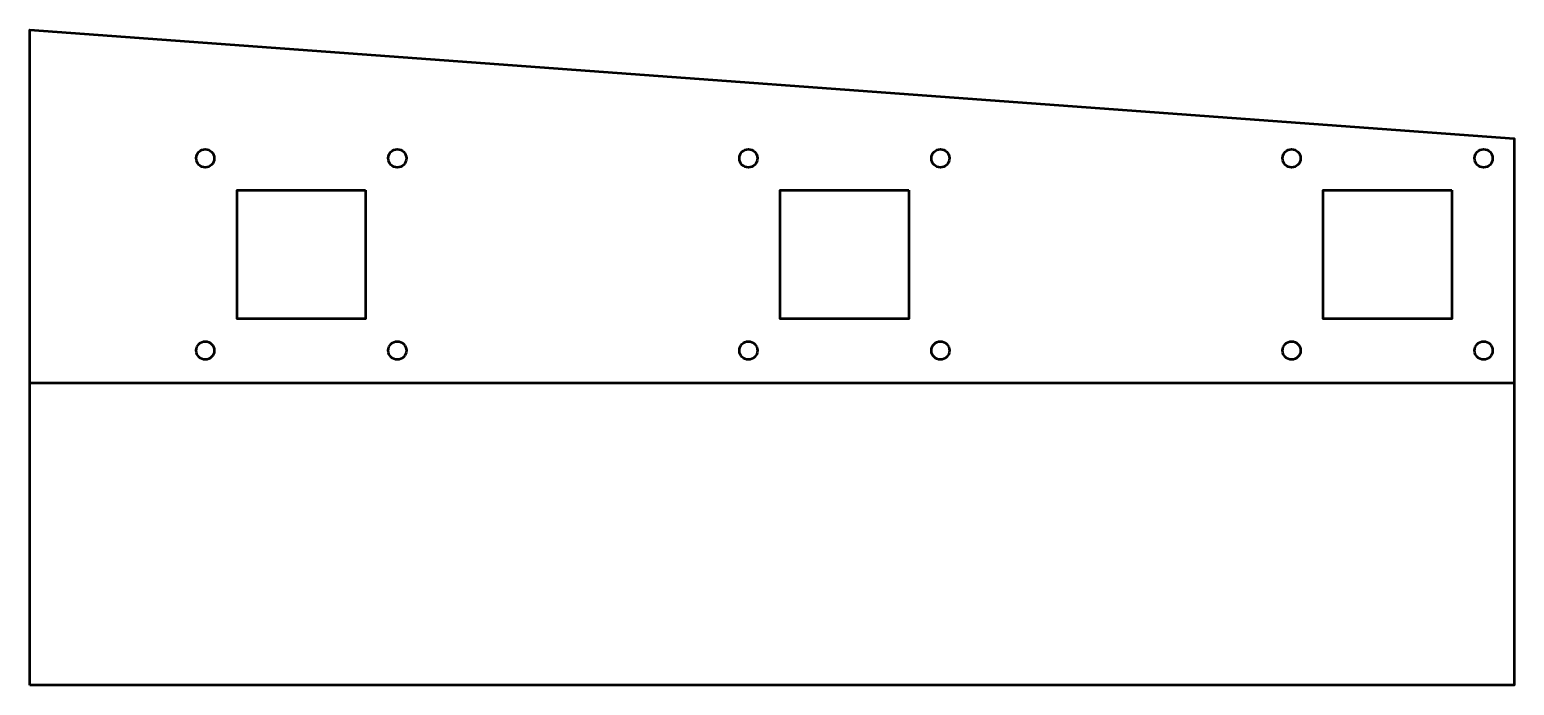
# Model space of a CAD drawing. Header units: millimetres. Extents: x 8 to 418, y 18 to 199.
import ezdxf

# ---------------------------------------------------------------- set-up
doc = ezdxf.new("R2010")
doc.units = ezdxf.units.MM
for name, color, linetype, lineweight in [('IV_BEND_DOWN', 250, 'Continuous', 50), ('IV_INTERIOR_PROFILES', 7, 'Continuous', 50), ('IV_OUTER_PROFILE', 7, 'Continuous', 50)]:
    doc.layers.add(name, color=color, linetype=linetype, lineweight=lineweight)

msp = doc.modelspace()

# ---------------------------------------------------------------- linework, layer by layer
at = {"layer": 'IV_BEND_DOWN'}
msp.add_line((7.91, 101.37), (417.91, 101.37), dxfattribs=at)
at = {"layer": 'IV_INTERIOR_PROFILES', "flags": 128}
for points in [[(100.66, 154.57), (100.66, 119.07), (65.16, 119.07), (65.16, 154.57)], [(250.66, 154.57), (250.66, 119.07), (215.16, 119.07), (215.16, 154.57)], [(400.66, 154.57), (400.66, 119.07), (365.16, 119.07), (365.16, 154.57)]]:
    msp.add_lwpolyline(points, close=True, dxfattribs=at)
at = {"layer": 'IV_INTERIOR_PROFILES'}
for centre in [(56.39, 163.33), (109.43, 163.33), (206.39, 163.33), (259.43, 163.33), (356.39, 163.33), (409.43, 163.33), (56.39, 110.3), (109.43, 110.3), (206.39, 110.3), (259.43, 110.3), (356.39, 110.3), (409.43, 110.3)]:
    msp.add_circle(centre, 2.5, dxfattribs=at)
at = {"layer": 'IV_OUTER_PROFILE', "flags": 128}
msp.add_lwpolyline([(7.91, 17.93), (7.91, 198.82), (417.91, 168.82), (417.91, 17.93)], close=True, dxfattribs=at)

doc.saveas('drawing.dxf')
